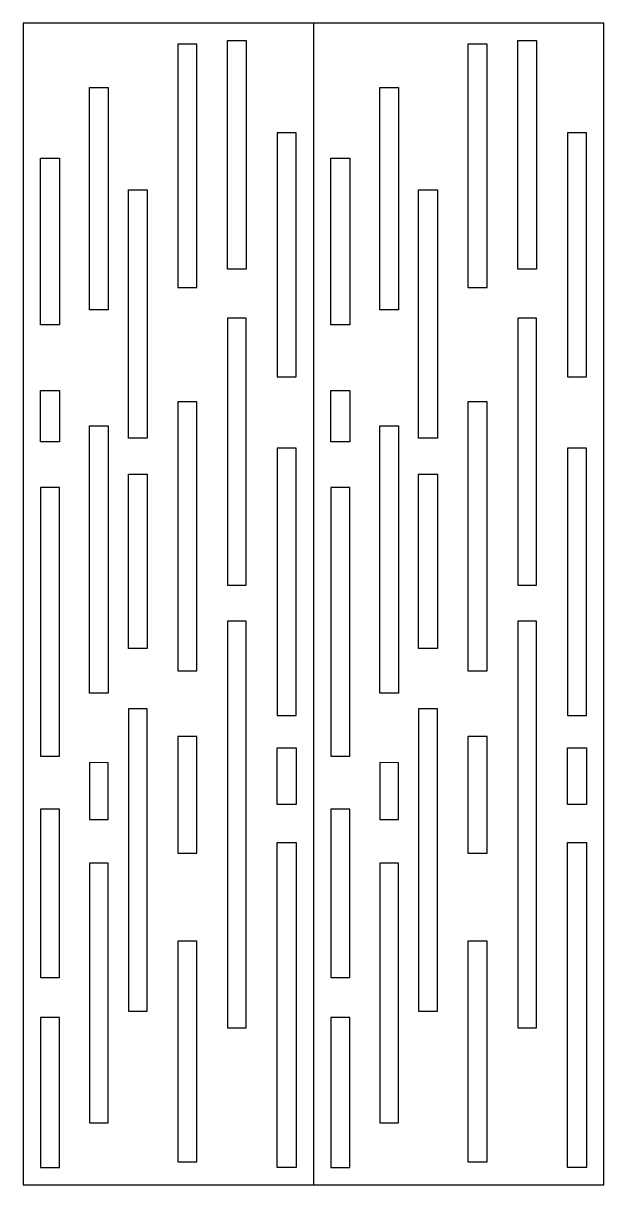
# Model space of a CAD drawing. Header units: millimetres. Extents: x -250 to 750, y -1000 to 1000.
import ezdxf

# ---------------------------------------------------------------- set-up
doc = ezdxf.new("R2010")
doc.units = ezdxf.units.MM
doc.layers.add('Image', color=70, linetype='Continuous')

msp = doc.modelspace()

# ---------------------------------------------------------------- linework, layer by layer
at = {"layer": 'Image'}
msp.add_line((250, 1000), (250, -1000), dxfattribs=at)
for points in [[(250, 1000), (-250, 1000), (-250, -1000), (250, -1000), (750, -1000), (750, 1000)], [(16.1, 544.8), (49.3, 544.8), (49.3, 963.7), (16.1, 963.7)], [(101.8, 576.8), (101.8, 970), (134.3, 970), (134.3, 576.8)], [(516.1, 544.8), (549.3, 544.8), (549.3, 963.7), (516.1, 963.7)], [(601.8, 576.8), (601.8, 970), (634.3, 970), (634.3, 576.8)], [(-103.4, 889.4), (-103.4, 506.4), (-135.9, 506.4), (-135.9, 889.4)], [(396.6, 889.4), (396.6, 506.4), (364.1, 506.4), (364.1, 889.4)], [(220, 391.1), (220, 811.3), (187.5, 811.3), (187.5, 391.1)], [(720, 391.1), (720, 811.3), (687.5, 811.3), (687.5, 391.1)], [(-220, 480.8), (-220, 767.7), (-187.5, 767.7), (-187.5, 480.8)], [(280, 480.8), (280, 767.7), (312.5, 767.7), (312.5, 480.8)], [(-36.4, 713.3), (-36.4, 536.2), (-36.4, 285.4), (-68.9, 285.4), (-68.9, 713.3)], [(463.6, 713.3), (463.6, 536.2), (463.6, 285.4), (431.1, 285.4), (431.1, 713.3)], [(440.6, 664)], [(440.6, 539)], [(134.3, 32.4), (134.3, 492.3), (101.8, 492.3), (101.8, 32.4)], [(440.6, 482)], [(634.3, 32.4), (634.3, 492.3), (601.8, 492.3), (601.8, 32.4)], [(-187.5, 367.4), (-187.5, 279), (-220, 279), (-220, 367.4)], [(312.5, 367.4), (312.5, 279), (280, 279), (280, 367.4)], [(16.1, 348.2), (16.1, -114.9), (49.3, -114.9), (49.3, 348.2)], [(516.1, 348.2), (516.1, -114.9), (549.3, -114.9), (549.3, 348.2)], [(440.6, 333)], [(-103.4, -153.4), (-135.9, -153.4), (-135.9, 306.5), (-103.4, 306.5)], [(396.6, -153.4), (364.1, -153.4), (364.1, 306.5), (396.6, 306.5)], [(220, 268.1), (187.5, 268.1), (187.5, -191.8), (220, -191.8)], [(440.6, 265)], [(720, 268.1), (687.5, 268.1), (687.5, -191.8), (720, -191.8)], [(-36.4, 223.3), (-36.4, 158.3), (-36.4, -76.5), (-68.9, -76.5), (-68.9, 223.3)], [(463.6, 223.3), (463.6, 158.3), (463.6, -76.5), (431.1, -76.5), (431.1, 223.3)], [(-187.5, -262.2), (-187.5, 200.8), (-220, 200.8), (-220, -262.2)], [(312.5, -262.2), (312.5, 200.8), (280, 200.8), (280, -262.2)], [(101.8, -729.8), (134.3, -729.8), (134.3, -29.7), (101.8, -29.7)], [(601.8, -729.8), (634.3, -729.8), (634.3, -29.7), (601.8, -29.7)], [(-68.9, -180.3), (-68.9, -701), (-36.4, -701), (-36.4, -180.3)], [(431.1, -180.3), (431.1, -701), (463.6, -701), (463.6, -180.3)], [(16.1, -228.3), (16.1, -428.8), (49.3, -428.8), (49.3, -228.3)], [(516.1, -228.3), (516.1, -428.8), (549.3, -428.8), (549.3, -228.3)], [(220, -247.5), (220, -345.5), (187.5, -345.5), (187.5, -247.5)], [(720, -247.5), (720, -345.5), (687.5, -345.5), (687.5, -247.5)], [(-103.5, -371.1), (-103.5, -273.4), (-135.9, -273.2), (-135.9, -371.1)], [(396.5, -371.1), (396.5, -273.4), (364.1, -273.2), (364.1, -371.1)], [(-187.5, -643.3), (-187.5, -353.2), (-220, -353.2), (-220, -643.3)], [(312.5, -643.3), (312.5, -353.2), (280, -353.2), (280, -643.3)], [(220, -410.8), (220, -970), (187.5, -970), (187.5, -410.8)], [(720, -410.8), (720, -970), (687.5, -970), (687.5, -410.8)], [(-135.9, -446.1), (-135.9, -893.1), (-103.4, -893.1), (-103.4, -446.1)], [(364.1, -446.1), (364.1, -893.1), (396.6, -893.1), (396.6, -446.1)], [(16.1, -580.6), (16.1, -960.4), (49.3, -960.4), (49.3, -580.6)], [(516.1, -580.6), (516.1, -960.4), (549.3, -960.4), (549.3, -580.6)], [(-220, -970), (-187.5, -970), (-187.5, -711.9), (-220, -711.9)], [(280, -970), (312.5, -970), (312.5, -711.9), (280, -711.9)]]:
    msp.add_lwpolyline(points, close=True, dxfattribs=at)

doc.saveas('drawing.dxf')
